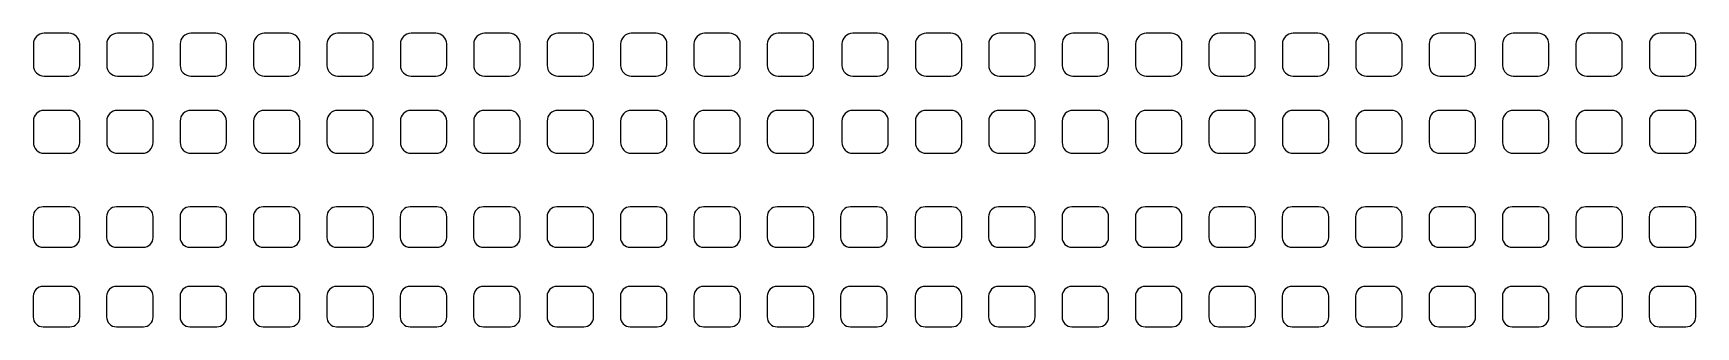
# Model space of a CAD drawing. Extents: x -190 to 190, y -140 to 140.
# Drawn here: x -85.82 to -51.87, y -43.12 to -37.13 of the extents above; entities that cross this region are included whole.
import ezdxf

# ---------------------------------------------------------------- set-up
doc = ezdxf.new("R2010")
doc.units = 0
doc.header["$MEASUREMENT"] = 0
doc.layers.get('0').update_dxf_attribs({"linetype": 'CONTINUOUS'})

msp = doc.modelspace()

# ---------------------------------------------------------------- linework, layer by layer
for points in [[(-84.871006, -37.345, 0.414883), (-85.09, -37.126001), (-85.09, -37.126001), (-85.597998, -37.126001), (-85.597998, -37.126001, 0.414883), (-85.817002, -37.345), (-85.817002, -37.345), (-85.817002, -37.782), (-85.817002, -37.782, 0.413545), (-85.597998, -38.001001), (-85.597998, -38.001001), (-85.09, -38.001001), (-85.09, -38.001001, 0.413545), (-84.871006, -37.782), (-84.871006, -37.782), (-84.871006, -37.345)], [(-83.371992, -37.345, 0.414883), (-83.590996, -37.126001), (-83.590996, -37.126001), (-84.099004, -37.126001), (-84.099004, -37.126001, 0.414883), (-84.317998, -37.345), (-84.317998, -37.345), (-84.317998, -37.782), (-84.317998, -37.782, 0.413545), (-84.099004, -38.001001), (-84.099004, -38.001001), (-83.590996, -38.001001), (-83.590996, -38.001001, 0.413545), (-83.371992, -37.782), (-83.371992, -37.782), (-83.371992, -37.345)], [(-81.873999, -37.345, 0.414883), (-82.092998, -37.126001), (-82.092998, -37.126001), (-82.601006, -37.126001), (-82.601006, -37.126001, 0.414883), (-82.82, -37.345), (-82.82, -37.345), (-82.82, -37.782), (-82.82, -37.782, 0.413545), (-82.601006, -38.001001), (-82.601006, -38.001001), (-82.092998, -38.001001), (-82.092998, -38.001001, 0.413545), (-81.873999, -37.782), (-81.873999, -37.782), (-81.873999, -37.345)], [(-80.375, -37.345, 0.414883), (-80.594004, -37.126001), (-80.594004, -37.126001), (-81.101997, -37.126001), (-81.101997, -37.126001, 0.414883), (-81.321001, -37.345), (-81.321001, -37.345), (-81.321001, -37.782), (-81.321001, -37.782, 0.413545), (-81.101997, -38.001001), (-81.101997, -38.001001), (-80.594004, -38.001001), (-80.594004, -38.001001, 0.413545), (-80.375, -37.782), (-80.375, -37.782), (-80.375, -37.345)], [(-78.877002, -37.345, 0.414883), (-79.095996, -37.126001), (-79.095996, -37.126001), (-79.603999, -37.126001), (-79.603999, -37.126001, 0.414883), (-79.823003, -37.345), (-79.823003, -37.345), (-79.823003, -37.782), (-79.823003, -37.782, 0.413545), (-79.603999, -38.001001), (-79.603999, -38.001001), (-79.095996, -38.001001), (-79.095996, -38.001001, 0.413545), (-78.877002, -37.782), (-78.877002, -37.782), (-78.877002, -37.345)], [(-77.377998, -37.345, 0.414883), (-77.597002, -37.126001), (-77.597002, -37.126001), (-78.105005, -37.126001), (-78.105005, -37.126001, 0.414883), (-78.323999, -37.345), (-78.323999, -37.345), (-78.323999, -37.782), (-78.323999, -37.782, 0.413545), (-78.105005, -38.001001), (-78.105005, -38.001001), (-77.597002, -38.001001), (-77.597002, -38.001001, 0.413545), (-77.377998, -37.782), (-77.377998, -37.782), (-77.377998, -37.345)], [(-75.878999, -37.345, 0.414883), (-76.098003, -37.126001), (-76.098003, -37.126001), (-76.605996, -37.126001), (-76.605996, -37.126001, 0.414883), (-76.825, -37.345), (-76.825, -37.345), (-76.825, -37.782), (-76.825, -37.782, 0.413545), (-76.605996, -38.001001), (-76.605996, -38.001001), (-76.098003, -38.001001), (-76.098003, -38.001001, 0.413545), (-75.878999, -37.782), (-75.878999, -37.782), (-75.878999, -37.345)], [(-74.381001, -37.345, 0.414883), (-74.599995, -37.126001), (-74.599995, -37.126001), (-75.107998, -37.126001), (-75.107998, -37.126001, 0.414883), (-75.327002, -37.345), (-75.327002, -37.345), (-75.327002, -37.782), (-75.327002, -37.782, 0.413545), (-75.107998, -38.001001), (-75.107998, -38.001001), (-74.599995, -38.001001), (-74.599995, -38.001001, 0.413545), (-74.381001, -37.782), (-74.381001, -37.782), (-74.381001, -37.345)], [(-72.881997, -37.345, 0.414883), (-73.101001, -37.126001), (-73.101001, -37.126001), (-73.609004, -37.126001), (-73.609004, -37.126001, 0.414883), (-73.827998, -37.345), (-73.827998, -37.345), (-73.827998, -37.782), (-73.827998, -37.782, 0.413545), (-73.609004, -38.001001), (-73.609004, -38.001001), (-73.101001, -38.001001), (-73.101001, -38.001001, 0.413545), (-72.881997, -37.782), (-72.881997, -37.782), (-72.881997, -37.345)], [(-71.383999, -37.345, 0.414883), (-71.602998, -37.126001), (-71.602998, -37.126001), (-72.111001, -37.126001), (-72.111001, -37.126001, 0.414883), (-72.33, -37.345), (-72.33, -37.345), (-72.33, -37.782), (-72.33, -37.782, 0.413545), (-72.111001, -38.001001), (-72.111001, -38.001001), (-71.602998, -38.001001), (-71.602998, -38.001001, 0.413545), (-71.383999, -37.782), (-71.383999, -37.782), (-71.383999, -37.345)], [(-69.885, -37.345, 0.414883), (-70.104004, -37.126001), (-70.104004, -37.126001), (-70.611997, -37.126001), (-70.611997, -37.126001, 0.414883), (-70.831001, -37.345), (-70.831001, -37.345), (-70.831001, -37.782), (-70.831001, -37.782, 0.413545), (-70.611997, -38.001001), (-70.611997, -38.001001), (-70.104004, -38.001001), (-70.104004, -38.001001, 0.413545), (-69.885, -37.782), (-69.885, -37.782), (-69.885, -37.345)], [(-68.361001, -37.345, 0.414883), (-68.58, -37.126001), (-68.58, -37.126001), (-69.087998, -37.126001), (-69.087998, -37.126001, 0.414883), (-69.306997, -37.345), (-69.306997, -37.345), (-69.306997, -37.782), (-69.306997, -37.782, 0.413545), (-69.087998, -38.001001), (-69.087998, -38.001001), (-68.58, -38.001001), (-68.58, -38.001001, 0.413545), (-68.361001, -37.782), (-68.361001, -37.782), (-68.361001, -37.345)], [(-66.862002, -37.345, 0.414883), (-67.080996, -37.126001), (-67.080996, -37.126001), (-67.588999, -37.126001), (-67.588999, -37.126001, 0.414883), (-67.808003, -37.345), (-67.808003, -37.345), (-67.808003, -37.782), (-67.808003, -37.782, 0.413545), (-67.588999, -38.001001), (-67.588999, -38.001001), (-67.080996, -38.001001), (-67.080996, -38.001001, 0.413545), (-66.862002, -37.782), (-66.862002, -37.782), (-66.862002, -37.345)], [(-65.364004, -37.345, 0.414897), (-65.582998, -37.126001), (-65.582998, -37.126001), (-66.091001, -37.126001), (-66.091001, -37.126001, 0.41487), (-66.310005, -37.345), (-66.310005, -37.345), (-66.310005, -37.782), (-66.310005, -37.782, 0.413532), (-66.091001, -38.001001), (-66.091001, -38.001001), (-65.582998, -38.001001), (-65.582998, -38.001001, 0.413558), (-65.364004, -37.782), (-65.364004, -37.782), (-65.364004, -37.345)], [(-63.865, -37.345, 0.414883), (-64.083999, -37.126001), (-64.083999, -37.126001), (-64.591997, -37.126001), (-64.591997, -37.126001, 0.414883), (-64.811001, -37.345), (-64.811001, -37.345), (-64.811001, -37.782), (-64.811001, -37.782, 0.413545), (-64.591997, -38.001001), (-64.591997, -38.001001), (-64.083999, -38.001001), (-64.083999, -38.001001, 0.413545), (-63.865, -37.782), (-63.865, -37.782), (-63.865, -37.345)], [(-62.367002, -37.345, 0.414883), (-62.586001, -37.126001), (-62.586001, -37.126001), (-63.093999, -37.126001), (-63.093999, -37.126001, 0.414883), (-63.312998, -37.345), (-63.312998, -37.345), (-63.312998, -37.782), (-63.312998, -37.782, 0.413545), (-63.093999, -38.001001), (-63.093999, -38.001001), (-62.586001, -38.001001), (-62.586001, -38.001001, 0.413545), (-62.367002, -37.782), (-62.367002, -37.782), (-62.367002, -37.345)], [(-60.867998, -37.345, 0.414883), (-61.087002, -37.126001), (-61.087002, -37.126001), (-61.595, -37.126001), (-61.595, -37.126001, 0.414883), (-61.813999, -37.345), (-61.813999, -37.345), (-61.813999, -37.782), (-61.813999, -37.782, 0.413545), (-61.595, -38.001001), (-61.595, -38.001001), (-61.087002, -38.001001), (-61.087002, -38.001001, 0.413545), (-60.867998, -37.782), (-60.867998, -37.782), (-60.867998, -37.345)], [(-59.369004, -37.345, 0.414883), (-59.587998, -37.126001), (-59.587998, -37.126001), (-60.096001, -37.126001), (-60.096001, -37.126001, 0.414883), (-60.315, -37.345), (-60.315, -37.345), (-60.315, -37.782), (-60.315, -37.782, 0.413545), (-60.096001, -38.001001), (-60.096001, -38.001001), (-59.587998, -38.001001), (-59.587998, -38.001001, 0.413545), (-59.369004, -37.782), (-59.369004, -37.782), (-59.369004, -37.345)], [(-57.871001, -37.345, 0.414883), (-58.09, -37.126001), (-58.09, -37.126001), (-58.598003, -37.126001), (-58.598003, -37.126001, 0.414883), (-58.816997, -37.345), (-58.816997, -37.345), (-58.816997, -37.782), (-58.816997, -37.782, 0.413545), (-58.598003, -38.001001), (-58.598003, -38.001001), (-58.09, -38.001001), (-58.09, -38.001001, 0.413545), (-57.871001, -37.782), (-57.871001, -37.782), (-57.871001, -37.345)], [(-56.371997, -37.345, 0.414877), (-56.591001, -37.126001), (-56.591001, -37.126001), (-57.098999, -37.126001), (-57.098999, -37.126001, 0.41489), (-57.317998, -37.345), (-57.317998, -37.345), (-57.317998, -37.782), (-57.317998, -37.782, 0.413551), (-57.098999, -38.001001), (-57.098999, -38.001001), (-56.591001, -38.001001), (-56.591001, -38.001001, 0.413538), (-56.371997, -37.782), (-56.371997, -37.782), (-56.371997, -37.345)], [(-54.873999, -37.345, 0.414883), (-55.093003, -37.126001), (-55.093003, -37.126001), (-55.601001, -37.126001), (-55.601001, -37.126001, 0.414883), (-55.82, -37.345), (-55.82, -37.345), (-55.82, -37.782), (-55.82, -37.782, 0.413545), (-55.601001, -38.001001), (-55.601001, -38.001001), (-55.093003, -38.001001), (-55.093003, -38.001001, 0.413545), (-54.873999, -37.782), (-54.873999, -37.782), (-54.873999, -37.345)], [(-53.375, -37.345, 0.414877), (-53.593999, -37.126001), (-53.593999, -37.126001), (-54.102002, -37.126001), (-54.102002, -37.126001, 0.414883), (-54.320996, -37.345), (-54.320996, -37.345), (-54.320996, -37.782), (-54.320996, -37.782, 0.413545), (-54.102002, -38.001001), (-54.102002, -38.001001), (-53.593999, -38.001001), (-53.593999, -38.001001, 0.413538), (-53.375, -37.782), (-53.375, -37.782), (-53.375, -37.345)], [(-51.876001, -37.345, 0.414883), (-52.095, -37.126001), (-52.095, -37.126001), (-52.602998, -37.126001), (-52.602998, -37.126001, 0.414883), (-52.822002, -37.345), (-52.822002, -37.345), (-52.822002, -37.782), (-52.822002, -37.782, 0.413545), (-52.602998, -38.001001), (-52.602998, -38.001001), (-52.095, -38.001001), (-52.095, -38.001001, 0.413545), (-51.876001, -37.782), (-51.876001, -37.782), (-51.876001, -37.345)], [(-84.871006, -38.918999, 0.413548), (-85.09, -38.7), (-85.09, -38.7), (-85.597998, -38.7), (-85.597998, -38.7, 0.413548), (-85.817002, -38.918999), (-85.817002, -38.918999), (-85.817002, -39.356001), (-85.817002, -39.356001, 0.414877), (-85.597998, -39.575), (-85.597998, -39.575), (-85.09, -39.575), (-85.09, -39.575, 0.414877), (-84.871006, -39.356001), (-84.871006, -39.356001), (-84.871006, -38.918999)], [(-83.371992, -38.918999, 0.413548), (-83.590996, -38.7), (-83.590996, -38.7), (-84.099004, -38.7), (-84.099004, -38.7, 0.413548), (-84.317998, -38.918999), (-84.317998, -38.918999), (-84.317998, -39.356001), (-84.317998, -39.356001, 0.414877), (-84.099004, -39.575), (-84.099004, -39.575), (-83.590996, -39.575), (-83.590996, -39.575, 0.414877), (-83.371992, -39.356001), (-83.371992, -39.356001), (-83.371992, -38.918999)], [(-81.873999, -38.918999, 0.413548), (-82.092998, -38.7), (-82.092998, -38.7), (-82.601006, -38.7), (-82.601006, -38.7, 0.413548), (-82.82, -38.918999), (-82.82, -38.918999), (-82.82, -39.356001), (-82.82, -39.356001, 0.414877), (-82.601006, -39.575), (-82.601006, -39.575), (-82.092998, -39.575), (-82.092998, -39.575, 0.414877), (-81.873999, -39.356001), (-81.873999, -39.356001), (-81.873999, -38.918999)], [(-80.375, -38.918999, 0.413548), (-80.594004, -38.7), (-80.594004, -38.7), (-81.101997, -38.7), (-81.101997, -38.7, 0.413548), (-81.321001, -38.918999), (-81.321001, -38.918999), (-81.321001, -39.356001), (-81.321001, -39.356001, 0.414877), (-81.101997, -39.575), (-81.101997, -39.575), (-80.594004, -39.575), (-80.594004, -39.575, 0.414877), (-80.375, -39.356001), (-80.375, -39.356001), (-80.375, -38.918999)], [(-78.877002, -38.918999, 0.413548), (-79.095996, -38.7), (-79.095996, -38.7), (-79.603999, -38.7), (-79.603999, -38.7, 0.413548), (-79.823003, -38.918999), (-79.823003, -38.918999), (-79.823003, -39.356001), (-79.823003, -39.356001, 0.414877), (-79.603999, -39.575), (-79.603999, -39.575), (-79.095996, -39.575), (-79.095996, -39.575, 0.414877), (-78.877002, -39.356001), (-78.877002, -39.356001), (-78.877002, -38.918999)], [(-77.377998, -38.918999, 0.413548), (-77.597002, -38.7), (-77.597002, -38.7), (-78.105005, -38.7), (-78.105005, -38.7, 0.413548), (-78.323999, -38.918999), (-78.323999, -38.918999), (-78.323999, -39.356001), (-78.323999, -39.356001, 0.414877), (-78.105005, -39.575), (-78.105005, -39.575), (-77.597002, -39.575), (-77.597002, -39.575, 0.414877), (-77.377998, -39.356001), (-77.377998, -39.356001), (-77.377998, -38.918999)], [(-75.878999, -38.918999, 0.413548), (-76.098003, -38.7), (-76.098003, -38.7), (-76.605996, -38.7), (-76.605996, -38.7, 0.413548), (-76.825, -38.918999), (-76.825, -38.918999), (-76.825, -39.356001), (-76.825, -39.356001, 0.414877), (-76.605996, -39.575), (-76.605996, -39.575), (-76.098003, -39.575), (-76.098003, -39.575, 0.414877), (-75.878999, -39.356001), (-75.878999, -39.356001), (-75.878999, -38.918999)], [(-74.381001, -38.918999, 0.413548), (-74.599995, -38.7), (-74.599995, -38.7), (-75.107998, -38.7), (-75.107998, -38.7, 0.413548), (-75.327002, -38.918999), (-75.327002, -38.918999), (-75.327002, -39.356001), (-75.327002, -39.356001, 0.414877), (-75.107998, -39.575), (-75.107998, -39.575), (-74.599995, -39.575), (-74.599995, -39.575, 0.414877), (-74.381001, -39.356001), (-74.381001, -39.356001), (-74.381001, -38.918999)], [(-72.881997, -38.918999, 0.413548), (-73.101001, -38.7), (-73.101001, -38.7), (-73.609004, -38.7), (-73.609004, -38.7, 0.413548), (-73.827998, -38.918999), (-73.827998, -38.918999), (-73.827998, -39.356001), (-73.827998, -39.356001, 0.414877), (-73.609004, -39.575), (-73.609004, -39.575), (-73.101001, -39.575), (-73.101001, -39.575, 0.414877), (-72.881997, -39.356001), (-72.881997, -39.356001), (-72.881997, -38.918999)], [(-71.383999, -38.918999, 0.413548), (-71.602998, -38.7), (-71.602998, -38.7), (-72.111001, -38.7), (-72.111001, -38.7, 0.413548), (-72.33, -38.918999), (-72.33, -38.918999), (-72.33, -39.356001), (-72.33, -39.356001, 0.414877), (-72.111001, -39.575), (-72.111001, -39.575), (-71.602998, -39.575), (-71.602998, -39.575, 0.414877), (-71.383999, -39.356001), (-71.383999, -39.356001), (-71.383999, -38.918999)], [(-69.885, -38.918999, 0.413548), (-70.104004, -38.7), (-70.104004, -38.7), (-70.611997, -38.7), (-70.611997, -38.7, 0.413548), (-70.831001, -38.918999), (-70.831001, -38.918999), (-70.831001, -39.356001), (-70.831001, -39.356001, 0.414877), (-70.611997, -39.575), (-70.611997, -39.575), (-70.104004, -39.575), (-70.104004, -39.575, 0.414877), (-69.885, -39.356001), (-69.885, -39.356001), (-69.885, -38.918999)], [(-68.361001, -38.918999, 0.413548), (-68.58, -38.7), (-68.58, -38.7), (-69.087998, -38.7), (-69.087998, -38.7, 0.413548), (-69.306997, -38.918999), (-69.306997, -38.918999), (-69.306997, -39.356001), (-69.306997, -39.356001, 0.414877), (-69.087998, -39.575), (-69.087998, -39.575), (-68.58, -39.575), (-68.58, -39.575, 0.414877), (-68.361001, -39.356001), (-68.361001, -39.356001), (-68.361001, -38.918999)], [(-66.862002, -38.918999, 0.413548), (-67.080996, -38.7), (-67.080996, -38.7), (-67.588999, -38.7), (-67.588999, -38.7, 0.413548), (-67.808003, -38.918999), (-67.808003, -38.918999), (-67.808003, -39.356001), (-67.808003, -39.356001, 0.414877), (-67.588999, -39.575), (-67.588999, -39.575), (-67.080996, -39.575), (-67.080996, -39.575, 0.414877), (-66.862002, -39.356001), (-66.862002, -39.356001), (-66.862002, -38.918999)], [(-65.364004, -38.918999, 0.413561), (-65.582998, -38.7), (-65.582998, -38.7), (-66.091001, -38.7), (-66.091001, -38.7, 0.413535), (-66.310005, -38.918999), (-66.310005, -38.918999), (-66.310005, -39.356001), (-66.310005, -39.356001, 0.414864), (-66.091001, -39.575), (-66.091001, -39.575), (-65.582998, -39.575), (-65.582998, -39.575, 0.41489), (-65.364004, -39.356001), (-65.364004, -39.356001), (-65.364004, -38.918999)], [(-63.865, -38.918999, 0.413548), (-64.083999, -38.7), (-64.083999, -38.7), (-64.591997, -38.7), (-64.591997, -38.7, 0.413548), (-64.811001, -38.918999), (-64.811001, -38.918999), (-64.811001, -39.356001), (-64.811001, -39.356001, 0.414877), (-64.591997, -39.575), (-64.591997, -39.575), (-64.083999, -39.575), (-64.083999, -39.575, 0.414877), (-63.865, -39.356001), (-63.865, -39.356001), (-63.865, -38.918999)], [(-62.367002, -38.918999, 0.413548), (-62.586001, -38.7), (-62.586001, -38.7), (-63.093999, -38.7), (-63.093999, -38.7, 0.413548), (-63.312998, -38.918999), (-63.312998, -38.918999), (-63.312998, -39.356001), (-63.312998, -39.356001, 0.414877), (-63.093999, -39.575), (-63.093999, -39.575), (-62.586001, -39.575), (-62.586001, -39.575, 0.414877), (-62.367002, -39.356001), (-62.367002, -39.356001), (-62.367002, -38.918999)], [(-60.867998, -38.918999, 0.413548), (-61.087002, -38.7), (-61.087002, -38.7), (-61.595, -38.7), (-61.595, -38.7, 0.413548), (-61.813999, -38.918999), (-61.813999, -38.918999), (-61.813999, -39.356001), (-61.813999, -39.356001, 0.414877), (-61.595, -39.575), (-61.595, -39.575), (-61.087002, -39.575), (-61.087002, -39.575, 0.414877), (-60.867998, -39.356001), (-60.867998, -39.356001), (-60.867998, -38.918999)], [(-59.369004, -38.918999, 0.413548), (-59.587998, -38.7), (-59.587998, -38.7), (-60.096001, -38.7), (-60.096001, -38.7, 0.413548), (-60.315, -38.918999), (-60.315, -38.918999), (-60.315, -39.356001), (-60.315, -39.356001, 0.414877), (-60.096001, -39.575), (-60.096001, -39.575), (-59.587998, -39.575), (-59.587998, -39.575, 0.414877), (-59.369004, -39.356001), (-59.369004, -39.356001), (-59.369004, -38.918999)], [(-57.871001, -38.918999, 0.413548), (-58.09, -38.7), (-58.09, -38.7), (-58.598003, -38.7), (-58.598003, -38.7, 0.413548), (-58.816997, -38.918999), (-58.816997, -38.918999), (-58.816997, -39.356001), (-58.816997, -39.356001, 0.414877), (-58.598003, -39.575), (-58.598003, -39.575), (-58.09, -39.575), (-58.09, -39.575, 0.414877), (-57.871001, -39.356001), (-57.871001, -39.356001), (-57.871001, -38.918999)], [(-56.371997, -38.918999, 0.413542), (-56.591001, -38.7), (-56.591001, -38.7), (-57.098999, -38.7), (-57.098999, -38.7, 0.413555), (-57.317998, -38.918999), (-57.317998, -38.918999), (-57.317998, -39.356001), (-57.317998, -39.356001, 0.414883), (-57.098999, -39.575), (-57.098999, -39.575), (-56.591001, -39.575), (-56.591001, -39.575, 0.41487), (-56.371997, -39.356001), (-56.371997, -39.356001), (-56.371997, -38.918999)], [(-54.873999, -38.918999, 0.413548), (-55.093003, -38.7), (-55.093003, -38.7), (-55.601001, -38.7), (-55.601001, -38.7, 0.413548), (-55.82, -38.918999), (-55.82, -38.918999), (-55.82, -39.356001), (-55.82, -39.356001, 0.414877), (-55.601001, -39.575), (-55.601001, -39.575), (-55.093003, -39.575), (-55.093003, -39.575, 0.414877), (-54.873999, -39.356001), (-54.873999, -39.356001), (-54.873999, -38.918999)], [(-53.375, -38.918999, 0.413541), (-53.593999, -38.7), (-53.593999, -38.7), (-54.102002, -38.7), (-54.102002, -38.7, 0.413548), (-54.320996, -38.918999), (-54.320996, -38.918999), (-54.320996, -39.356001), (-54.320996, -39.356001, 0.414877), (-54.102002, -39.575), (-54.102002, -39.575), (-53.593999, -39.575), (-53.593999, -39.575, 0.41487), (-53.375, -39.356001), (-53.375, -39.356001), (-53.375, -38.918999)], [(-51.876001, -38.918999, 0.413548), (-52.095, -38.7), (-52.095, -38.7), (-52.602998, -38.7), (-52.602998, -38.7, 0.413548), (-52.822002, -38.918999), (-52.822002, -38.918999), (-52.822002, -39.356001), (-52.822002, -39.356001, 0.414877), (-52.602998, -39.575), (-52.602998, -39.575), (-52.095, -39.575), (-52.095, -39.575, 0.414877), (-51.876001, -39.356001), (-51.876001, -39.356001), (-51.876001, -38.918999)], [(-84.868994, -40.870999, 0.41494), (-85.069004, -40.670999), (-85.069004, -40.670999), (-85.619004, -40.670999), (-85.619004, -40.670999, 0.41494), (-85.818994, -40.870999), (-85.818994, -40.870999), (-85.818994, -41.293999), (-85.818994, -41.293999, 0.413492), (-85.619004, -41.493999), (-85.619004, -41.493999), (-85.069004, -41.493999), (-85.069004, -41.493999, 0.413492), (-84.868994, -41.293999), (-84.868994, -41.293999), (-84.868994, -40.870999)], [(-83.370996, -40.870999, 0.41494), (-83.571006, -40.670999), (-83.571006, -40.670999), (-84.120996, -40.670999), (-84.120996, -40.670999, 0.41494), (-84.320996, -40.870999), (-84.320996, -40.870999), (-84.320996, -41.293999), (-84.320996, -41.293999, 0.413492), (-84.120996, -41.493999), (-84.120996, -41.493999), (-83.571006, -41.493999), (-83.571006, -41.493999, 0.413492), (-83.370996, -41.293999), (-83.370996, -41.293999), (-83.370996, -40.870999)], [(-81.872002, -40.870999, 0.41494), (-82.072002, -40.670999), (-82.072002, -40.670999), (-82.622002, -40.670999), (-82.622002, -40.670999, 0.41494), (-82.822002, -40.870999), (-82.822002, -40.870999), (-82.822002, -41.293999), (-82.822002, -41.293999, 0.413492), (-82.622002, -41.493999), (-82.622002, -41.493999), (-82.072002, -41.493999), (-82.072002, -41.493999, 0.413492), (-81.872002, -41.293999), (-81.872002, -41.293999), (-81.872002, -40.870999)], [(-80.372998, -40.870999, 0.41494), (-80.572998, -40.670999), (-80.572998, -40.670999), (-81.123003, -40.670999), (-81.123003, -40.670999, 0.41494), (-81.322998, -40.870999), (-81.322998, -40.870999), (-81.322998, -41.293999), (-81.322998, -41.293999, 0.413492), (-81.123003, -41.493999), (-81.123003, -41.493999), (-80.572998, -41.493999), (-80.572998, -41.493999, 0.413492), (-80.372998, -41.293999), (-80.372998, -41.293999), (-80.372998, -40.870999)], [(-78.875, -40.870999, 0.41494), (-79.075, -40.670999), (-79.075, -40.670999), (-79.625005, -40.670999), (-79.625005, -40.670999, 0.41494), (-79.825, -40.870999), (-79.825, -40.870999), (-79.825, -41.293999), (-79.825, -41.293999, 0.413492), (-79.625005, -41.493999), (-79.625005, -41.493999), (-79.075, -41.493999), (-79.075, -41.493999, 0.413492), (-78.875, -41.293999), (-78.875, -41.293999), (-78.875, -40.870999)], [(-77.376001, -40.870999, 0.41494), (-77.575996, -40.670999), (-77.575996, -40.670999), (-78.125996, -40.670999), (-78.125996, -40.670999, 0.41494), (-78.326001, -40.870999), (-78.326001, -40.870999), (-78.326001, -41.293999), (-78.326001, -41.293999, 0.413492), (-78.125996, -41.493999), (-78.125996, -41.493999), (-77.575996, -41.493999), (-77.575996, -41.493999, 0.413492), (-77.376001, -41.293999), (-77.376001, -41.293999), (-77.376001, -40.870999)], [(-75.878003, -40.870999, 0.41494), (-76.077998, -40.670999), (-76.077998, -40.670999), (-76.627998, -40.670999), (-76.627998, -40.670999, 0.41494), (-76.828003, -40.870999), (-76.828003, -40.870999), (-76.828003, -41.293999), (-76.828003, -41.293999, 0.413492), (-76.627998, -41.493999), (-76.627998, -41.493999), (-76.077998, -41.493999), (-76.077998, -41.493999, 0.413492), (-75.878003, -41.293999), (-75.878003, -41.293999), (-75.878003, -40.870999)], [(-74.378999, -40.870999, 0.41494), (-74.578999, -40.670999), (-74.578999, -40.670999), (-75.129004, -40.670999), (-75.129004, -40.670999, 0.41494), (-75.328999, -40.870999), (-75.328999, -40.870999), (-75.328999, -41.293999), (-75.328999, -41.293999, 0.413492), (-75.129004, -41.493999), (-75.129004, -41.493999), (-74.578999, -41.493999), (-74.578999, -41.493999, 0.413492), (-74.378999, -41.293999), (-74.378999, -41.293999), (-74.378999, -40.870999)], [(-72.88, -40.870999, 0.41494), (-73.080005, -40.670999), (-73.080005, -40.670999), (-73.63, -40.670999), (-73.63, -40.670999, 0.41494), (-73.83, -40.870999), (-73.83, -40.870999), (-73.83, -41.293999), (-73.83, -41.293999, 0.413492), (-73.63, -41.493999), (-73.63, -41.493999), (-73.080005, -41.493999), (-73.080005, -41.493999, 0.413492), (-72.88, -41.293999), (-72.88, -41.293999), (-72.88, -40.870999)], [(-71.382002, -40.870999, 0.41494), (-71.581997, -40.670999), (-71.581997, -40.670999), (-72.131997, -40.670999), (-72.131997, -40.670999, 0.41494), (-72.332002, -40.870999), (-72.332002, -40.870999), (-72.332002, -41.293999), (-72.332002, -41.293999, 0.413492), (-72.131997, -41.493999), (-72.131997, -41.493999), (-71.581997, -41.493999), (-71.581997, -41.493999, 0.413492), (-71.382002, -41.293999), (-71.382002, -41.293999), (-71.382002, -40.870999)], [(-69.882998, -40.870999, 0.41494), (-70.082998, -40.670999), (-70.082998, -40.670999), (-70.633003, -40.670999), (-70.633003, -40.670999, 0.41494), (-70.832998, -40.870999), (-70.832998, -40.870999), (-70.832998, -41.293999), (-70.832998, -41.293999, 0.413492), (-70.633003, -41.493999), (-70.633003, -41.493999), (-70.082998, -41.493999), (-70.082998, -41.493999, 0.413492), (-69.882998, -41.293999), (-69.882998, -41.293999), (-69.882998, -40.870999)], [(-68.384995, -40.870999, 0.41494), (-68.585, -40.670999), (-68.585, -40.670999), (-69.135005, -40.670999), (-69.135005, -40.670999, 0.41494), (-69.335, -40.870999), (-69.335, -40.870999), (-69.335, -41.293999), (-69.335, -41.293999, 0.413492), (-69.135005, -41.493999), (-69.135005, -41.493999), (-68.585, -41.493999), (-68.585, -41.493999, 0.413492), (-68.384995, -41.293999), (-68.384995, -41.293999), (-68.384995, -40.870999)], [(-66.860996, -40.870999, 0.41494), (-67.061001, -40.670999), (-67.061001, -40.670999), (-67.611001, -40.670999), (-67.611001, -40.670999, 0.41494), (-67.810996, -40.870999), (-67.810996, -40.870999), (-67.810996, -41.293999), (-67.810996, -41.293999, 0.413492), (-67.611001, -41.493999), (-67.611001, -41.493999), (-67.061001, -41.493999), (-67.061001, -41.493999, 0.413492), (-66.860996, -41.293999), (-66.860996, -41.293999), (-66.860996, -40.870999)], [(-65.361997, -40.870999, 0.414947), (-65.562002, -40.670999), (-65.562002, -40.670999), (-66.111997, -40.670999), (-66.111997, -40.670999, 0.414926), (-66.312002, -40.870999), (-66.312002, -40.870999), (-66.312002, -41.293999), (-66.312002, -41.293999, 0.413478), (-66.111997, -41.493999), (-66.111997, -41.493999), (-65.562002, -41.493999), (-65.562002, -41.493999, 0.413499), (-65.361997, -41.293999), (-65.361997, -41.293999), (-65.361997, -40.870999)], [(-63.863003, -40.870999, 0.41494), (-64.062998, -40.670999), (-64.062998, -40.670999), (-64.612998, -40.670999), (-64.612998, -40.670999, 0.41494), (-64.813003, -40.870999), (-64.813003, -40.870999), (-64.813003, -41.293999), (-64.813003, -41.293999, 0.413492), (-64.612998, -41.493999), (-64.612998, -41.493999), (-64.062998, -41.493999), (-64.062998, -41.493999, 0.413492), (-63.863003, -41.293999), (-63.863003, -41.293999), (-63.863003, -40.870999)], [(-62.365, -40.870999, 0.41494), (-62.565, -40.670999), (-62.565, -40.670999), (-63.115, -40.670999), (-63.115, -40.670999, 0.41494), (-63.314995, -40.870999), (-63.314995, -40.870999), (-63.314995, -41.293999), (-63.314995, -41.293999, 0.413492), (-63.115, -41.493999), (-63.115, -41.493999), (-62.565, -41.493999), (-62.565, -41.493999, 0.413492), (-62.365, -41.293999), (-62.365, -41.293999), (-62.365, -40.870999)], [(-60.865996, -40.870999, 0.41494), (-61.066001, -40.670999), (-61.066001, -40.670999), (-61.616001, -40.670999), (-61.616001, -40.670999, 0.41494), (-61.816001, -40.870999), (-61.816001, -40.870999), (-61.816001, -41.293999), (-61.816001, -41.293999, 0.413492), (-61.616001, -41.493999), (-61.616001, -41.493999), (-61.066001, -41.493999), (-61.066001, -41.493999, 0.413492), (-60.865996, -41.293999), (-60.865996, -41.293999), (-60.865996, -40.870999)], [(-59.367998, -40.870999, 0.41494), (-59.567998, -40.670999), (-59.567998, -40.670999), (-60.118003, -40.670999), (-60.118003, -40.670999, 0.41494), (-60.318003, -40.870999), (-60.318003, -40.870999), (-60.318003, -41.293999), (-60.318003, -41.293999, 0.413492), (-60.118003, -41.493999), (-60.118003, -41.493999), (-59.567998, -41.493999), (-59.567998, -41.493999, 0.413492), (-59.367998, -41.293999), (-59.367998, -41.293999), (-59.367998, -40.870999)], [(-57.868999, -40.870999, 0.41494), (-58.068999, -40.670999), (-58.068999, -40.670999), (-58.618999, -40.670999), (-58.618999, -40.670999, 0.41494), (-58.818999, -40.870999), (-58.818999, -40.870999), (-58.818999, -41.293999), (-58.818999, -41.293999, 0.413492), (-58.618999, -41.493999), (-58.618999, -41.493999), (-58.068999, -41.493999), (-58.068999, -41.493999, 0.413492), (-57.868999, -41.293999), (-57.868999, -41.293999), (-57.868999, -40.870999)], [(-56.37, -40.870999, 0.414933), (-56.57, -40.670999), (-56.57, -40.670999), (-57.12, -40.670999), (-57.12, -40.670999, 0.414947), (-57.32, -40.870999), (-57.32, -40.870999), (-57.32, -41.293999), (-57.32, -41.293999, 0.413499), (-57.12, -41.493999), (-57.12, -41.493999), (-56.57, -41.493999), (-56.57, -41.493999, 0.413485), (-56.37, -41.293999), (-56.37, -41.293999), (-56.37, -40.870999)], [(-54.871997, -40.870999, 0.41494), (-55.071997, -40.670999), (-55.071997, -40.670999), (-55.622002, -40.670999), (-55.622002, -40.670999, 0.41494), (-55.822002, -40.870999), (-55.822002, -40.870999), (-55.822002, -41.293999), (-55.822002, -41.293999, 0.413492), (-55.622002, -41.493999), (-55.622002, -41.493999), (-55.071997, -41.493999), (-55.071997, -41.493999, 0.413492), (-54.871997, -41.293999), (-54.871997, -41.293999), (-54.871997, -40.870999)], [(-53.373003, -40.870999, 0.41494), (-53.573003, -40.670999), (-53.573003, -40.670999), (-54.122998, -40.670999), (-54.122998, -40.670999, 0.414947), (-54.322998, -40.870999), (-54.322998, -40.870999), (-54.322998, -41.293999), (-54.322998, -41.293999, 0.413499), (-54.122998, -41.493999), (-54.122998, -41.493999), (-53.573003, -41.493999), (-53.573003, -41.493999, 0.413492), (-53.373003, -41.293999), (-53.373003, -41.293999), (-53.373003, -40.870999)], [(-51.875, -40.870999, 0.41494), (-52.075, -40.670999), (-52.075, -40.670999), (-52.625, -40.670999), (-52.625, -40.670999, 0.41494), (-52.825, -40.870999), (-52.825, -40.870999), (-52.825, -41.293999), (-52.825, -41.293999, 0.413492), (-52.625, -41.493999), (-52.625, -41.493999), (-52.075, -41.493999), (-52.075, -41.493999, 0.413492), (-51.875, -41.293999), (-51.875, -41.293999), (-51.875, -40.870999)], [(-84.868994, -42.493999, 0.413492), (-85.069004, -42.293999), (-85.069004, -42.293999), (-85.619004, -42.293999), (-85.619004, -42.293999, 0.413492), (-85.818994, -42.493999), (-85.818994, -42.493999), (-85.818994, -42.916997), (-85.818994, -42.916997, 0.414944), (-85.619004, -43.117002), (-85.619004, -43.117002), (-85.069004, -43.117002), (-85.069004, -43.117002, 0.414944), (-84.868994, -42.916997), (-84.868994, -42.916997), (-84.868994, -42.493999)], [(-83.370996, -42.493999, 0.413492), (-83.571006, -42.293999), (-83.571006, -42.293999), (-84.120996, -42.293999), (-84.120996, -42.293999, 0.413492), (-84.320996, -42.493999), (-84.320996, -42.493999), (-84.320996, -42.916997), (-84.320996, -42.916997, 0.414944), (-84.120996, -43.117002), (-84.120996, -43.117002), (-83.571006, -43.117002), (-83.571006, -43.117002, 0.414944), (-83.370996, -42.916997), (-83.370996, -42.916997), (-83.370996, -42.493999)], [(-81.872002, -42.493999, 0.413492), (-82.072002, -42.293999), (-82.072002, -42.293999), (-82.622002, -42.293999), (-82.622002, -42.293999, 0.413492), (-82.822002, -42.493999), (-82.822002, -42.493999), (-82.822002, -42.916997), (-82.822002, -42.916997, 0.414944), (-82.622002, -43.117002), (-82.622002, -43.117002), (-82.072002, -43.117002), (-82.072002, -43.117002, 0.414944), (-81.872002, -42.916997), (-81.872002, -42.916997), (-81.872002, -42.493999)], [(-80.372998, -42.493999, 0.413492), (-80.572998, -42.293999), (-80.572998, -42.293999), (-81.123003, -42.293999), (-81.123003, -42.293999, 0.413492), (-81.322998, -42.493999), (-81.322998, -42.493999), (-81.322998, -42.916997), (-81.322998, -42.916997, 0.414944), (-81.123003, -43.117002), (-81.123003, -43.117002), (-80.572998, -43.117002), (-80.572998, -43.117002, 0.414944), (-80.372998, -42.916997), (-80.372998, -42.916997), (-80.372998, -42.493999)], [(-78.875, -42.493999, 0.413492), (-79.075, -42.293999), (-79.075, -42.293999), (-79.625005, -42.293999), (-79.625005, -42.293999, 0.413492), (-79.825, -42.493999), (-79.825, -42.493999), (-79.825, -42.916997), (-79.825, -42.916997, 0.414944), (-79.625005, -43.117002), (-79.625005, -43.117002), (-79.075, -43.117002), (-79.075, -43.117002, 0.414944), (-78.875, -42.916997), (-78.875, -42.916997), (-78.875, -42.493999)], [(-77.376001, -42.493999, 0.413492), (-77.575996, -42.293999), (-77.575996, -42.293999), (-78.125996, -42.293999), (-78.125996, -42.293999, 0.413492), (-78.326001, -42.493999), (-78.326001, -42.493999), (-78.326001, -42.916997), (-78.326001, -42.916997, 0.414944), (-78.125996, -43.117002), (-78.125996, -43.117002), (-77.575996, -43.117002), (-77.575996, -43.117002, 0.414944), (-77.376001, -42.916997), (-77.376001, -42.916997), (-77.376001, -42.493999)], [(-75.878003, -42.493999, 0.413492), (-76.077998, -42.293999), (-76.077998, -42.293999), (-76.627998, -42.293999), (-76.627998, -42.293999, 0.413492), (-76.828003, -42.493999), (-76.828003, -42.493999), (-76.828003, -42.916997), (-76.828003, -42.916997, 0.414944), (-76.627998, -43.117002), (-76.627998, -43.117002), (-76.077998, -43.117002), (-76.077998, -43.117002, 0.414944), (-75.878003, -42.916997), (-75.878003, -42.916997), (-75.878003, -42.493999)], [(-74.378999, -42.493999, 0.413492), (-74.578999, -42.293999), (-74.578999, -42.293999), (-75.129004, -42.293999), (-75.129004, -42.293999, 0.413492), (-75.328999, -42.493999), (-75.328999, -42.493999), (-75.328999, -42.916997), (-75.328999, -42.916997, 0.414944), (-75.129004, -43.117002), (-75.129004, -43.117002), (-74.578999, -43.117002), (-74.578999, -43.117002, 0.414944), (-74.378999, -42.916997), (-74.378999, -42.916997), (-74.378999, -42.493999)], [(-72.88, -42.493999, 0.413492), (-73.080005, -42.293999), (-73.080005, -42.293999), (-73.63, -42.293999), (-73.63, -42.293999, 0.413492), (-73.83, -42.493999), (-73.83, -42.493999), (-73.83, -42.916997), (-73.83, -42.916997, 0.414944), (-73.63, -43.117002), (-73.63, -43.117002), (-73.080005, -43.117002), (-73.080005, -43.117002, 0.414944), (-72.88, -42.916997), (-72.88, -42.916997), (-72.88, -42.493999)], [(-71.382002, -42.493999, 0.413492), (-71.581997, -42.293999), (-71.581997, -42.293999), (-72.131997, -42.293999), (-72.131997, -42.293999, 0.413492), (-72.332002, -42.493999), (-72.332002, -42.493999), (-72.332002, -42.916997), (-72.332002, -42.916997, 0.414944), (-72.131997, -43.117002), (-72.131997, -43.117002), (-71.581997, -43.117002), (-71.581997, -43.117002, 0.414944), (-71.382002, -42.916997), (-71.382002, -42.916997), (-71.382002, -42.493999)], [(-69.882998, -42.493999, 0.413492), (-70.082998, -42.293999), (-70.082998, -42.293999), (-70.633003, -42.293999), (-70.633003, -42.293999, 0.413492), (-70.832998, -42.493999), (-70.832998, -42.493999), (-70.832998, -42.916997), (-70.832998, -42.916997, 0.414944), (-70.633003, -43.117002), (-70.633003, -43.117002), (-70.082998, -43.117002), (-70.082998, -43.117002, 0.414944), (-69.882998, -42.916997), (-69.882998, -42.916997), (-69.882998, -42.493999)], [(-68.384995, -42.493999, 0.413492), (-68.585, -42.293999), (-68.585, -42.293999), (-69.135005, -42.293999), (-69.135005, -42.293999, 0.413492), (-69.335, -42.493999), (-69.335, -42.493999), (-69.335, -42.916997), (-69.335, -42.916997, 0.414944), (-69.135005, -43.117002), (-69.135005, -43.117002), (-68.585, -43.117002), (-68.585, -43.117002, 0.414944), (-68.384995, -42.916997), (-68.384995, -42.916997), (-68.384995, -42.493999)], [(-66.860996, -42.493999, 0.413492), (-67.061001, -42.293999), (-67.061001, -42.293999), (-67.611001, -42.293999), (-67.611001, -42.293999, 0.413492), (-67.810996, -42.493999), (-67.810996, -42.493999), (-67.810996, -42.916997), (-67.810996, -42.916997, 0.414944), (-67.611001, -43.117002), (-67.611001, -43.117002), (-67.061001, -43.117002), (-67.061001, -43.117002, 0.414944), (-66.860996, -42.916997), (-66.860996, -42.916997), (-66.860996, -42.493999)], [(-65.361997, -42.493999, 0.413499), (-65.562002, -42.293999), (-65.562002, -42.293999), (-66.111997, -42.293999), (-66.111997, -42.293999, 0.413478), (-66.312002, -42.493999), (-66.312002, -42.493999), (-66.312002, -42.916997), (-66.312002, -42.916997, 0.414929), (-66.111997, -43.117002), (-66.111997, -43.117002), (-65.562002, -43.117002), (-65.562002, -43.117002, 0.414951), (-65.361997, -42.916997), (-65.361997, -42.916997), (-65.361997, -42.493999)], [(-63.863003, -42.493999, 0.413492), (-64.062998, -42.293999), (-64.062998, -42.293999), (-64.612998, -42.293999), (-64.612998, -42.293999, 0.413492), (-64.813003, -42.493999), (-64.813003, -42.493999), (-64.813003, -42.916997), (-64.813003, -42.916997, 0.414944), (-64.612998, -43.117002), (-64.612998, -43.117002), (-64.062998, -43.117002), (-64.062998, -43.117002, 0.414944), (-63.863003, -42.916997), (-63.863003, -42.916997), (-63.863003, -42.493999)], [(-62.365, -42.493999, 0.413492), (-62.565, -42.293999), (-62.565, -42.293999), (-63.115, -42.293999), (-63.115, -42.293999, 0.413492), (-63.314995, -42.493999), (-63.314995, -42.493999), (-63.314995, -42.916997), (-63.314995, -42.916997, 0.414944), (-63.115, -43.117002), (-63.115, -43.117002), (-62.565, -43.117002), (-62.565, -43.117002, 0.414944), (-62.365, -42.916997), (-62.365, -42.916997), (-62.365, -42.493999)], [(-60.865996, -42.493999, 0.413492), (-61.066001, -42.293999), (-61.066001, -42.293999), (-61.616001, -42.293999), (-61.616001, -42.293999, 0.413492), (-61.816001, -42.493999), (-61.816001, -42.493999), (-61.816001, -42.916997), (-61.816001, -42.916997, 0.414944), (-61.616001, -43.117002), (-61.616001, -43.117002), (-61.066001, -43.117002), (-61.066001, -43.117002, 0.414944), (-60.865996, -42.916997), (-60.865996, -42.916997), (-60.865996, -42.493999)], [(-59.367998, -42.493999, 0.413492), (-59.567998, -42.293999), (-59.567998, -42.293999), (-60.118003, -42.293999), (-60.118003, -42.293999, 0.413492), (-60.318003, -42.493999), (-60.318003, -42.493999), (-60.318003, -42.916997), (-60.318003, -42.916997, 0.414944), (-60.118003, -43.117002), (-60.118003, -43.117002), (-59.567998, -43.117002), (-59.567998, -43.117002, 0.414944), (-59.367998, -42.916997), (-59.367998, -42.916997), (-59.367998, -42.493999)], [(-57.868999, -42.493999, 0.413492), (-58.068999, -42.293999), (-58.068999, -42.293999), (-58.618999, -42.293999), (-58.618999, -42.293999, 0.413492), (-58.818999, -42.493999), (-58.818999, -42.493999), (-58.818999, -42.916997), (-58.818999, -42.916997, 0.414944), (-58.618999, -43.117002), (-58.618999, -43.117002), (-58.068999, -43.117002), (-58.068999, -43.117002, 0.414944), (-57.868999, -42.916997), (-57.868999, -42.916997), (-57.868999, -42.493999)], [(-56.37, -42.493999, 0.413485), (-56.57, -42.293999), (-56.57, -42.293999), (-57.12, -42.293999), (-57.12, -42.293999, 0.413499), (-57.32, -42.493999), (-57.32, -42.493999), (-57.32, -42.916997), (-57.32, -42.916997, 0.414951), (-57.12, -43.117002), (-57.12, -43.117002), (-56.57, -43.117002), (-56.57, -43.117002, 0.414936), (-56.37, -42.916997), (-56.37, -42.916997), (-56.37, -42.493999)], [(-54.871997, -42.493999, 0.413492), (-55.071997, -42.293999), (-55.071997, -42.293999), (-55.622002, -42.293999), (-55.622002, -42.293999, 0.413492), (-55.822002, -42.493999), (-55.822002, -42.493999), (-55.822002, -42.916997), (-55.822002, -42.916997, 0.414944), (-55.622002, -43.117002), (-55.622002, -43.117002), (-55.071997, -43.117002), (-55.071997, -43.117002, 0.414944), (-54.871997, -42.916997), (-54.871997, -42.916997), (-54.871997, -42.493999)], [(-53.373003, -42.493999, 0.413492), (-53.573003, -42.293999), (-53.573003, -42.293999), (-54.122998, -42.293999), (-54.122998, -42.293999, 0.413499), (-54.322998, -42.493999), (-54.322998, -42.493999), (-54.322998, -42.916997), (-54.322998, -42.916997, 0.414951), (-54.122998, -43.117002), (-54.122998, -43.117002), (-53.573003, -43.117002), (-53.573003, -43.117002, 0.414944), (-53.373003, -42.916997), (-53.373003, -42.916997), (-53.373003, -42.493999)], [(-51.875, -42.493999, 0.413492), (-52.075, -42.293999), (-52.075, -42.293999), (-52.625, -42.293999), (-52.625, -42.293999, 0.413492), (-52.825, -42.493999), (-52.825, -42.493999), (-52.825, -42.916997), (-52.825, -42.916997, 0.414944), (-52.625, -43.117002), (-52.625, -43.117002), (-52.075, -43.117002), (-52.075, -43.117002, 0.414944), (-51.875, -42.916997), (-51.875, -42.916997), (-51.875, -42.493999)]]:
    msp.add_lwpolyline(points, format="xyb")

doc.saveas('drawing.dxf')
